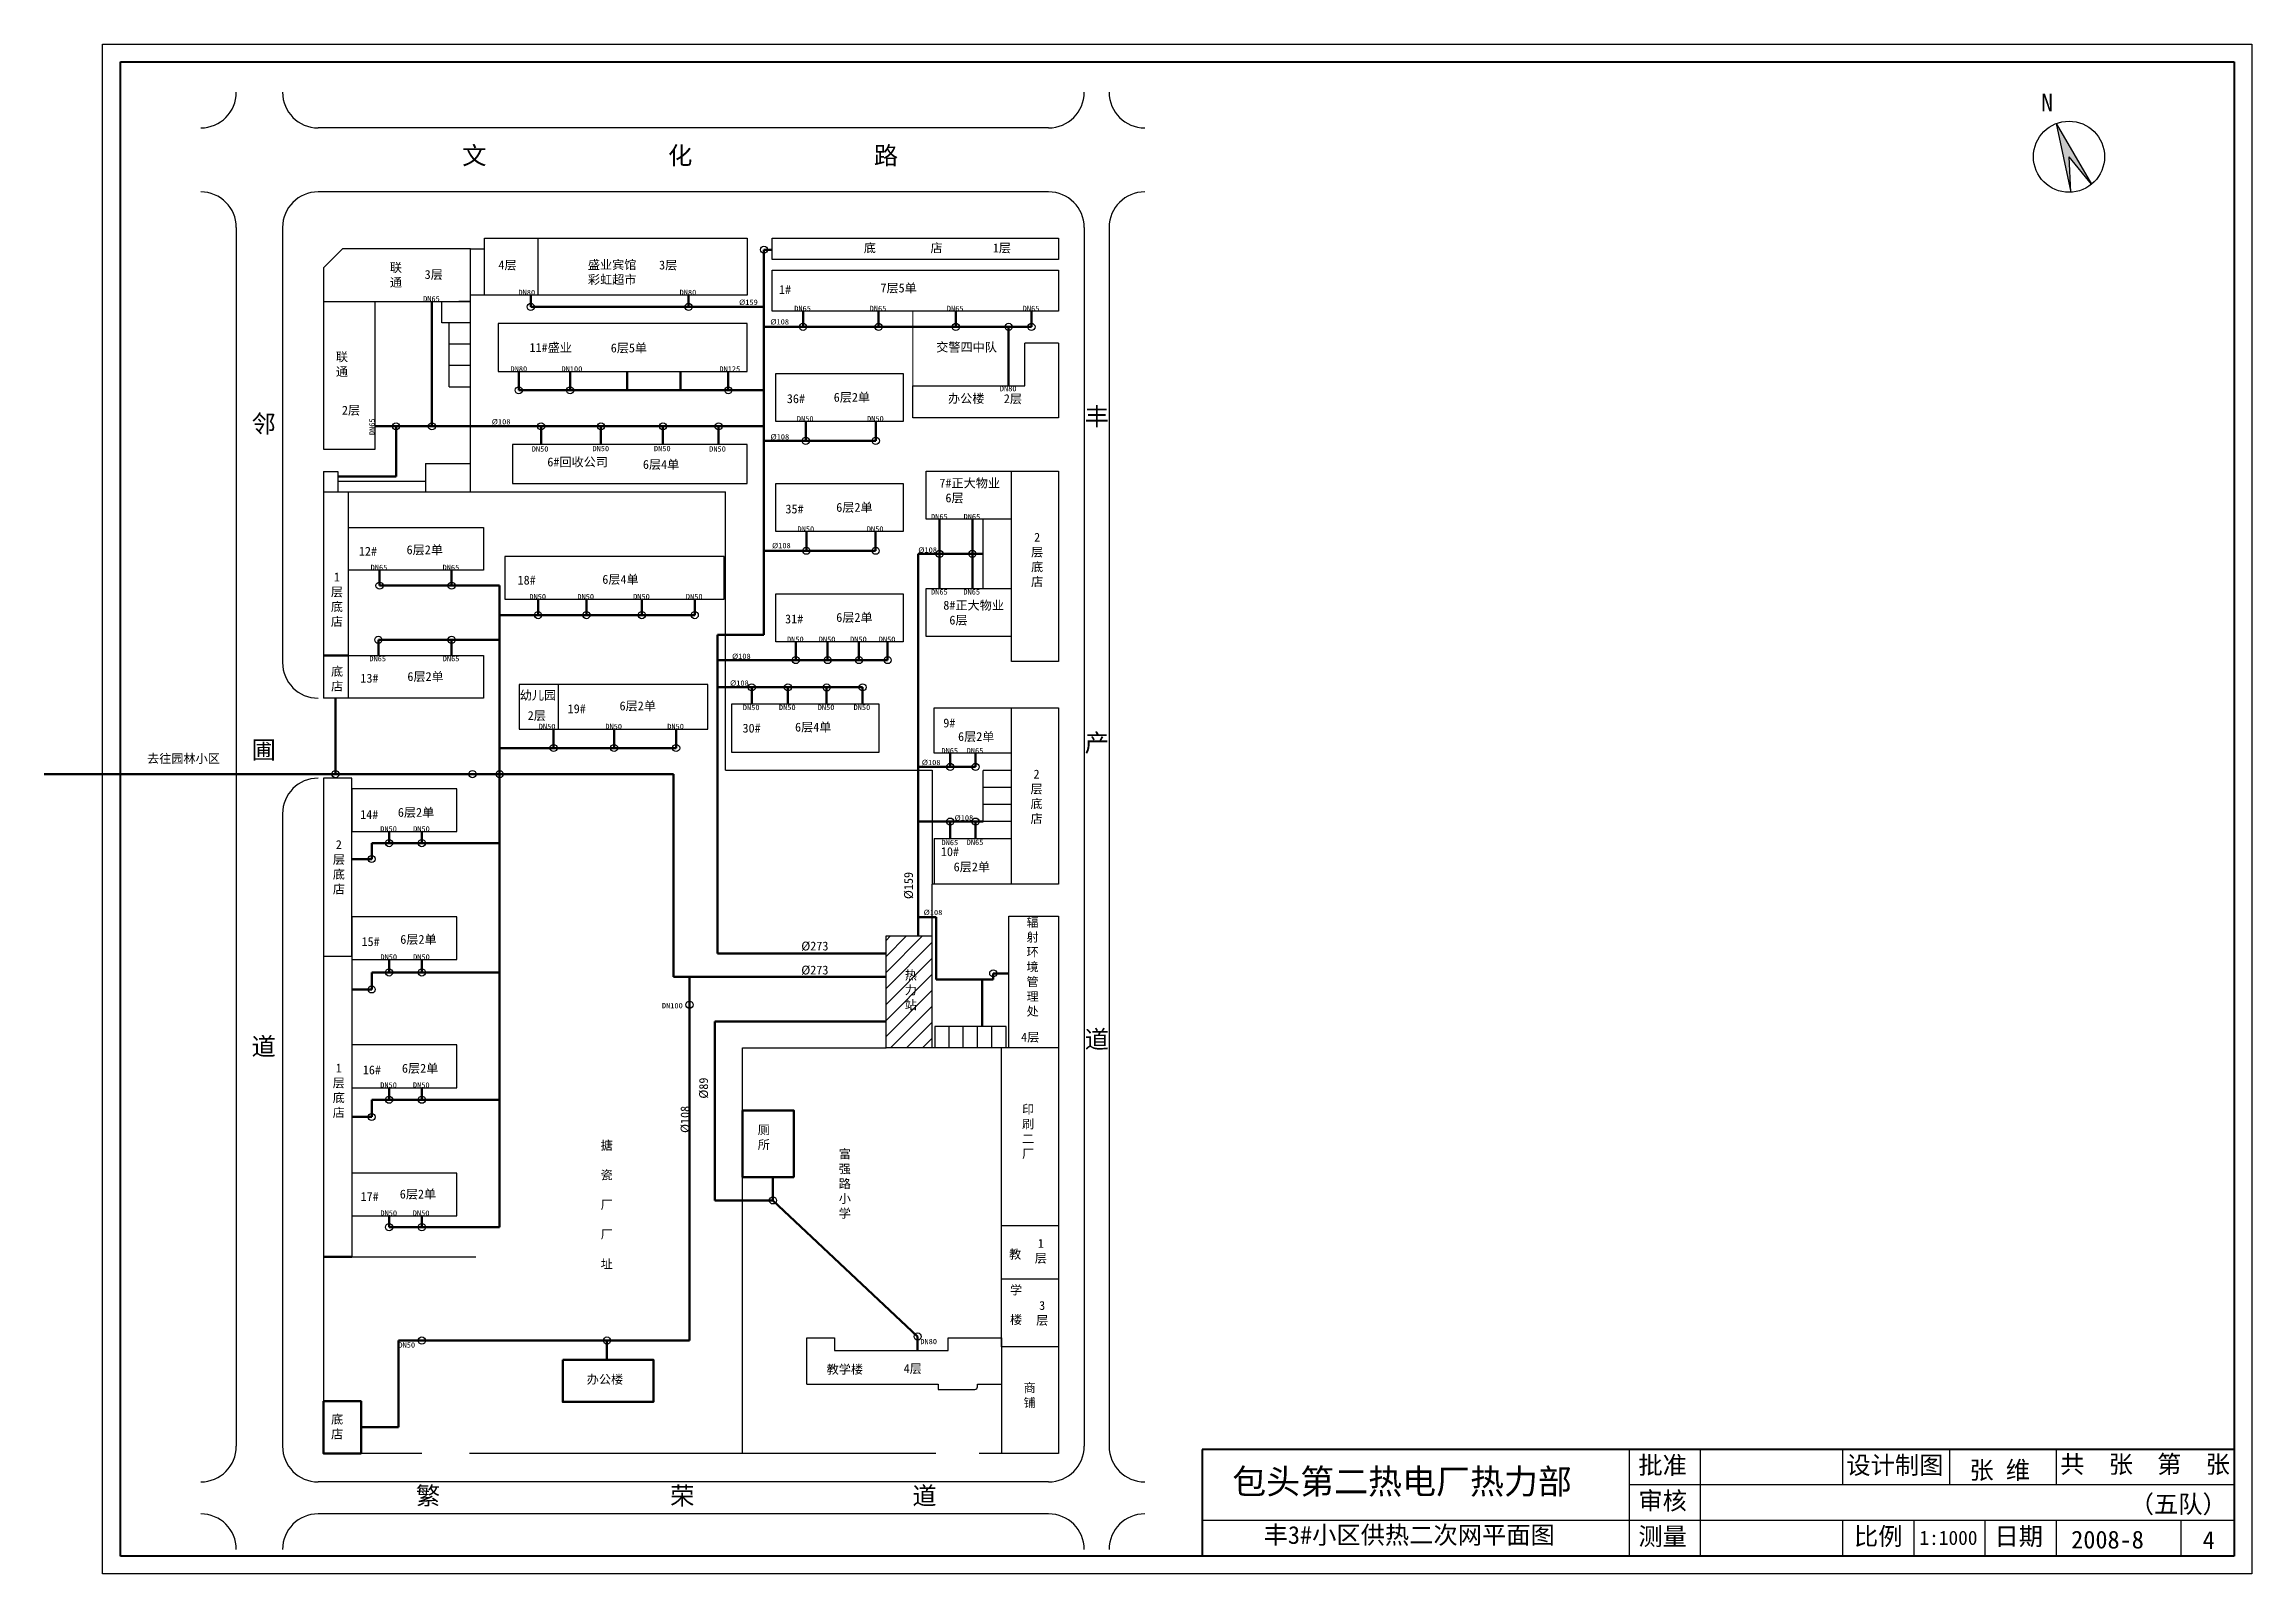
# Model space of a CAD drawing. Header units: millimetres. Extents: x 694 to 1314, y 285 to 715.
import ezdxf

# ---------------------------------------------------------------- set-up
doc = ezdxf.new("R2010")
doc.units = ezdxf.units.MM
doc.layers.add('围栏', color=3, linetype='Continuous')
doc.layers.add('边线', color=1, linetype='Continuous')
doc.layers.add('标注', color=7, linetype='Continuous', lineweight=18)
doc.layers.add('管道', color=7, linetype='Continuous', lineweight=50)

msp = doc.modelspace()

# ---------------------------------------------------------------- hatches: boundary and pattern name
msp.add_hatch(color=256).paths.add_polyline_path([(1259.21, 693.03), (1263.28, 673.71), (1262.8, 683.7), (1269.14, 675.96)])
at = {"layer": '围栏'}
h = msp.add_hatch(dxfattribs=at)
h.set_pattern_fill('ANSI31', color=5, style=0)
h.paths.add_polyline_path([(930.34, 433.21), (943.34, 433.21), (943.34, 464.65), (930.34, 464.65)])
h.paths.add_polyline_path([(934.98, 455.51), (939.64, 455.51), (939.64, 442.01), (934.98, 442.01)], flags=24)

# ---------------------------------------------------------------- linework, layer by layer
at = {"lineweight": 40}
for p, q in [((715.18, 290.35), (715.18, 710.35)), ((715.18, 710.35), (1309.18, 710.35)), ((1309.18, 710.35), (1309.18, 290.35)), ((1309.18, 320.35), (1019.18, 320.35)), ((1019.18, 320.35), (1019.18, 290.35)), ((1309.18, 290.35), (715.18, 290.35))]:
    msp.add_line(p, q, dxfattribs=at)
for p, q in [((976.04, 691.81), (770.75, 691.81)), ((1259.21, 693.03), (1263.28, 673.71)), ((1259.21, 693.03), (1269.14, 675.96)), ((1263.28, 673.71), (1262.8, 683.7)), ((1269.14, 675.96), (1262.8, 683.7)), ((976.04, 673.81), (770.75, 673.81)), ((747.75, 663.81), (747.75, 321.21)), ((760.75, 663.81), (760.75, 541.51)), ((777.55, 657.81), (772.25, 652.51)), ((813.54, 657.81), (777.55, 657.81)), ((813.54, 643.01), (813.54, 657.81)), ((813.54, 657.81), (817.54, 657.81)), ((817.54, 660.81), (832.54, 660.81)), ((817.54, 644.81), (817.54, 660.81)), ((832.54, 660.81), (891.34, 660.81)), ((832.54, 644.81), (832.54, 660.81)), ((891.34, 660.81), (891.34, 644.81)), ((898.34, 660.81), (978.84, 660.81)), ((898.34, 654.81), (898.34, 660.81)), ((978.84, 660.81), (978.84, 654.81)), ((986.04, 663.81), (986.04, 321.21)), ((993.04, 663.81), (993.04, 321.21)), ((772.25, 652.51), (772.25, 601.51)), ((978.84, 654.81), (898.34, 654.81)), ((898.34, 651.81), (978.84, 651.81)), ((898.34, 640.31), (898.34, 651.81)), ((978.84, 651.81), (978.84, 640.31)), ((772.25, 643.01), (813.54, 643.01)), ((786.75, 601.51), (786.75, 643.01)), ((805.54, 637.01), (805.54, 643.01)), ((813.54, 643.01), (810.32, 643.01)), ((817.54, 644.81), (813.54, 644.81)), ((813.54, 589.51), (813.54, 643.01)), ((832.54, 644.81), (817.54, 644.81)), ((891.34, 644.81), (832.54, 644.81)), ((978.84, 640.31), (898.34, 640.31)), ((813.54, 637.01), (805.54, 637.01)), ((807.54, 619.01), (807.54, 637.01)), ((891.34, 636.81), (821.34, 636.81)), ((821.34, 636.81), (821.34, 623.31)), ((891.34, 623.31), (891.34, 636.81)), ((813.54, 631.01), (807.54, 631.01)), ((978.84, 631.31), (969.34, 631.31)), ((969.34, 619.33), (969.34, 631.31)), ((978.84, 631.31), (978.84, 610.31)), ((813.54, 625.01), (807.54, 625.01)), ((821.34, 623.31), (891.34, 623.31)), ((899.34, 622.81), (935.14, 622.81)), ((899.34, 609.31), (899.34, 622.81)), ((935.14, 622.81), (935.14, 609.31)), ((807.54, 619.01), (813.54, 619.01)), ((937.84, 610.31), (937.84, 619.33)), ((937.84, 619.33), (969.34, 619.33)), ((935.14, 609.31), (899.34, 609.31)), ((978.84, 610.31), (937.84, 610.31)), ((891.34, 602.81), (825.34, 602.81)), ((825.34, 602.81), (825.34, 591.81)), ((891.34, 591.81), (891.34, 602.81)), ((772.25, 601.51), (786.75, 601.51)), ((800.91, 597.51), (813.54, 597.51)), ((800.91, 597.51), (800.91, 589.51)), ((772.25, 595.24), (772.25, 589.51)), ((772.25, 595.24), (776.25, 595.24)), ((772.25, 589.51), (813.54, 589.51)), ((772.25, 589.51), (772.25, 531.51)), ((776.25, 595.24), (776.25, 592.51)), ((776.25, 592.51), (800.91, 592.51)), ((776.25, 592.51), (776.25, 589.51)), ((779.25, 531.51), (779.25, 589.51)), ((825.34, 591.81), (891.34, 591.81)), ((899.34, 578.31), (899.34, 591.81)), ((899.34, 591.81), (935.14, 591.81)), ((935.14, 591.81), (935.14, 578.31)), ((941.64, 595.31), (965.64, 595.31)), ((941.64, 581.81), (941.64, 595.31)), ((965.64, 541.81), (965.64, 595.31)), ((965.64, 595.31), (978.84, 595.31)), ((978.84, 595.31), (978.84, 541.81)), ((779.25, 579.51), (817.25, 579.51)), ((779.25, 567.51), (779.25, 579.51)), ((817.25, 579.51), (817.25, 567.51)), ((935.14, 578.31), (899.34, 578.31)), ((965.64, 581.81), (941.64, 581.81)), ((957.64, 562.31), (957.64, 581.81)), ((823.25, 571.31), (823.25, 559.31)), ((884.85, 571.31), (823.25, 571.31)), ((884.85, 559.31), (884.85, 571.31)), ((817.25, 567.51), (779.25, 567.51)), ((823.25, 559.31), (884.85, 559.31)), ((899.34, 547.31), (899.34, 560.81)), ((899.34, 560.81), (935.14, 560.81)), ((935.14, 560.81), (935.14, 547.31)), ((941.64, 548.81), (941.64, 562.31)), ((941.64, 562.31), (965.64, 562.31)), ((935.14, 547.31), (899.34, 547.31)), ((965.64, 548.81), (941.64, 548.81)), ((779.25, 531.51), (779.25, 543.51)), ((779.25, 543.51), (817.25, 543.51)), ((817.25, 543.51), (817.25, 531.51)), ((978.84, 541.81), (965.64, 541.81)), ((827.25, 535.31), (827.25, 522.81)), ((838.25, 535.31), (827.25, 535.31)), ((880.25, 535.31), (838.25, 535.31)), ((838.25, 522.81), (838.25, 535.31)), ((880.25, 522.81), (880.25, 535.31)), ((779.25, 531.51), (772.25, 531.51)), ((817.25, 531.51), (779.25, 531.51)), ((928.44, 529.81), (886.94, 529.81)), ((886.94, 529.81), (886.94, 516.31)), ((928.44, 516.31), (928.44, 529.81)), ((943.84, 516.01), (943.84, 528.81)), ((943.84, 528.81), (965.64, 528.81)), ((965.64, 528.81), (978.84, 528.81)), ((965.64, 479.21), (965.64, 528.81)), ((978.84, 528.81), (978.84, 479.21)), ((827.25, 522.81), (838.25, 522.81)), ((838.25, 522.81), (880.25, 522.81)), ((886.94, 516.31), (928.44, 516.31)), ((965.64, 516.01), (943.84, 516.01)), ((780.25, 509.01), (772.25, 509.01)), ((772.25, 509.01), (772.25, 459.01)), ((772.25, 509.01), (772.25, 374.51)), ((780.25, 459.01), (780.25, 509.01)), ((957.64, 496.81), (957.64, 511.21)), ((965.64, 511.21), (957.64, 511.21)), ((780.25, 506.01), (780.25, 494.01)), ((809.75, 506.01), (780.25, 506.01)), ((809.75, 494.01), (809.75, 506.01)), ((965.64, 506.41), (957.64, 506.41)), ((760.75, 499.01), (760.75, 321.21)), ((965.64, 501.61), (957.64, 501.61)), ((965.64, 496.81), (957.64, 496.81)), ((780.25, 494.01), (809.75, 494.01)), ((943.84, 492.01), (965.64, 492.01)), ((943.84, 492.01), (943.84, 479.21)), ((943.34, 433.21), (943.34, 479.21)), ((943.84, 479.21), (943.34, 479.21)), ((978.84, 479.21), (943.84, 479.21)), ((809.75, 470.01), (780.25, 470.01)), ((780.25, 470.01), (780.25, 458.01)), ((809.75, 458.01), (809.75, 470.01)), ((964.84, 433.21), (964.84, 470.21)), ((964.84, 470.21), (978.84, 470.21)), ((978.84, 470.21), (978.84, 433.21)), ((930.34, 433.21), (930.34, 464.65)), ((930.34, 464.65), (943.34, 464.65)), ((772.25, 459.01), (780.25, 459.01)), ((780.25, 459.01), (780.25, 374.51)), ((780.25, 458.01), (809.75, 458.01)), ((964.06, 439.21), (944.06, 439.21)), ((944.06, 439.21), (944.06, 433.21)), ((948.06, 433.21), (948.06, 439.21)), ((952.06, 433.21), (952.06, 439.21)), ((956.06, 433.21), (956.06, 439.21)), ((960.06, 433.21), (960.06, 439.21)), ((964.06, 433.21), (964.06, 439.21)), ((809.75, 434.01), (780.25, 434.01)), ((780.25, 434.01), (780.25, 422.01)), ((809.75, 422.01), (809.75, 434.01)), ((890.04, 319.21), (890.04, 433.21)), ((890.04, 433.21), (930.34, 433.21)), ((943.34, 433.21), (930.34, 433.21)), ((964.84, 433.21), (943.34, 433.21)), ((962.84, 383.21), (962.84, 433.21)), ((978.84, 433.21), (964.84, 433.21)), ((978.84, 433.21), (978.84, 383.21)), ((780.25, 422.01), (809.75, 422.01)), ((809.75, 398.01), (780.25, 398.01)), ((780.25, 398.01), (780.25, 386.01)), ((809.75, 386.01), (809.75, 398.01)), ((780.25, 386.01), (809.75, 386.01)), ((978.84, 383.21), (962.84, 383.21)), ((962.84, 368.21), (962.84, 383.21)), ((978.84, 383.21), (978.84, 368.21)), ((772.25, 374.51), (772.25, 319.21)), ((978.84, 368.21), (962.84, 368.21)), ((962.84, 349.21), (962.84, 368.21)), ((978.84, 368.21), (978.84, 349.21)), ((908.04, 338.71), (908.04, 351.71)), ((908.04, 351.71), (915.84, 351.71)), ((915.84, 351.71), (915.84, 348.11)), ((915.84, 348.11), (947.84, 348.11)), ((947.84, 348.11), (947.84, 351.71)), ((947.84, 351.71), (962.84, 351.71)), ((962.84, 351.71), (962.84, 338.71)), ((978.84, 349.21), (962.84, 349.21)), ((962.84, 349.21), (962.84, 319.21)), ((978.84, 349.21), (978.84, 319.21)), ((908.04, 338.71), (945.04, 338.71)), ((945.04, 338.71), (945.04, 337.21)), ((945.04, 337.21), (955.29, 337.21)), ((956.04, 337.96), (956.04, 338.71)), ((956.04, 338.71), (962.84, 338.71)), ((799.88, 319.21), (772.25, 319.21)), ((944.3, 319.21), (813.28, 319.21)), ((962.84, 319.21), (956.51, 319.21)), ((978.84, 319.21), (962.84, 319.21)), ((1139.18, 320.35), (1139.18, 290.35)), ((1159.18, 320.35), (1159.18, 290.35)), ((1199.18, 320.35), (1199.18, 310.35)), ((1229.22, 320.35), (1229.22, 310.35)), ((1259.18, 320.35), (1259.18, 310.35)), ((976.04, 311.21), (770.75, 311.21)), ((1309.18, 310.35), (1139.18, 310.35)), ((976.04, 302.21), (770.75, 302.21)), ((1309.18, 300.35), (1019.18, 300.35)), ((1199.18, 300.35), (1199.18, 290.35)), ((1219.18, 300.35), (1219.18, 290.35)), ((1239.18, 300.35), (1239.18, 290.35)), ((1259.18, 300.35), (1259.18, 290.35)), ((1294.18, 300.35), (1294.18, 290.35))]:
    msp.add_line(p, q)
for centre, radius in [((1262.8, 683.7), 10), ((896.04, 657.57), 1), ((830.49, 641.48), 1), ((874.85, 641.48), 1), ((907.01, 635.88), 1), ((928.25, 635.88), 1), ((949.96, 635.88), 1), ((964.8, 635.88), 1), ((971.21, 635.88), 1), ((827.12, 618.05), 1), ((841.56, 618.05), 1), ((886.01, 618.05), 1), ((792.63, 607.92), 1), ((802.73, 607.92), 1), ((833.4, 607.92), 1), ((850.23, 607.92), 1), ((867.66, 607.92), 1), ((883.29, 607.92), 1), ((907.79, 603.84), 1), ((927.47, 603.84), 1), ((907.95, 572.94), 1), ((927.43, 572.94), 1), ((945.39, 572.06), 1), ((954.6, 572.06), 1), ((788, 563.13), 1), ((808.24, 563.13), 1), ((832.55, 554.84), 1), ((846.14, 554.84), 1), ((861.72, 554.84), 1), ((876.59, 554.84), 1), ((787.67, 547.9), 1), ((808.24, 547.9), 1), ((904.99, 542.21), 1), ((913.93, 542.21), 1), ((922.74, 542.21), 1), ((930.79, 542.21), 1), ((892.6, 534.55), 1), ((902.77, 534.55), 1), ((913.66, 534.49), 1), ((923.74, 534.55), 1), ((836.91, 517.49), 1), ((853.92, 517.49), 1), ((871.35, 517.49), 1), ((775.61, 510.15), 1), ((814.13, 510.15), 1), ((821.75, 510.15), 1), ((948.39, 512.19), 1), ((955.5, 512.19), 1), ((948.39, 496.81), 1), ((955.5, 496.81), 1), ((790.68, 490.76), 1), ((799.89, 490.76), 1), ((785.8, 486.29), 1), ((790.68, 454.4), 1), ((799.89, 454.4), 1), ((960.47, 454.15), 1), ((785.8, 449.64), 1), ((875.11, 445.31), 1), ((790.68, 418.62), 1), ((799.89, 418.62), 1), ((785.8, 413.78), 1), ((898.55, 390.32), 1), ((790.68, 382.8), 1), ((799.89, 382.8), 1), ((799.89, 350.93), 1), ((851.92, 350.93), 1), ((939.22, 352.06), 1)]:
    msp.add_circle(centre, radius)
for centre, radius, start, end in [((737.75, 701.81), 10, 270, 0), ((770.75, 701.81), 10, 180, 270), ((976.04, 701.81), 10, 270, 0), ((1003.04, 701.81), 10, 180, 270), ((737.75, 663.81), 10, 0, 90), ((770.75, 663.81), 10, 90, 180), ((976.04, 663.81), 10, 0, 90), ((1003.04, 663.81), 10, 90, 180), ((770.75, 541.51), 10, 180, 270), ((770.75, 499.01), 10, 90, 180), ((955.29, 337.96), 0.75, 270, 360), ((737.75, 321.21), 10, 270, 0), ((770.75, 321.21), 10, 180, 270), ((976.04, 321.21), 10, 270, 0), ((1003.04, 321.21), 10, 180, 270), ((737.75, 292.21), 10, 0, 90), ((770.75, 292.21), 10, 90, 180), ((976.04, 292.21), 10, 0, 90), ((1003.04, 292.21), 10, 90, 180)]:
    msp.add_arc(centre, radius, start, end)
at = {"layer": '围栏'}
for p, q in [((813.54, 589.51), (885.25, 589.51)), ((885.25, 511.31), (885.25, 589.51)), ((885.25, 511.31), (943.34, 511.31)), ((943.34, 511.31), (943.34, 479.21)), ((780.25, 374.51), (815.05, 374.51))]:
    msp.add_line(p, q, dxfattribs=at)
at = {"layer": '标注'}
msp.add_line((937.84, 619.33), (937.84, 640.31), dxfattribs=at)
at = {"layer": '管道'}
for p, q in [((896.04, 635.88), (896.04, 657.57)), ((896.04, 657.57), (898.34, 657.57)), ((802.73, 607.92), (802.73, 643.01)), ((830.49, 641.48), (830.49, 644.81)), ((874.85, 641.48), (830.49, 641.48)), ((874.85, 641.48), (874.85, 644.81)), ((874.85, 641.48), (896.04, 641.48)), ((907.01, 635.88), (907.01, 640.31)), ((928.25, 635.88), (928.25, 640.31)), ((949.96, 635.88), (949.96, 640.31)), ((971.21, 635.88), (971.21, 640.31)), ((896.04, 603.84), (896.04, 635.88)), ((896.04, 635.88), (971.21, 635.88)), ((964.8, 635.88), (964.8, 619.33)), ((827.12, 618.05), (827.12, 623.31)), ((841.56, 618.05), (841.56, 623.31)), ((857.57, 618.05), (857.57, 623.31)), ((872.54, 618.05), (872.54, 623.31)), ((886.01, 618.05), (886.01, 623.31)), ((827.12, 618.05), (896.04, 618.05)), ((907.79, 603.84), (907.79, 609.31)), ((927.47, 603.84), (927.47, 609.31)), ((802.73, 607.92), (786.75, 607.92)), ((792.63, 607.92), (792.63, 593.78)), ((833.4, 607.92), (802.73, 607.92)), ((896.04, 607.92), (833.4, 607.92)), ((833.4, 607.92), (833.4, 602.81)), ((850.23, 607.92), (850.23, 602.81)), ((867.66, 607.92), (867.66, 602.81)), ((883.29, 607.92), (883.29, 602.81)), ((896.04, 572.94), (896.04, 603.84)), ((896.04, 603.84), (927.47, 603.84)), ((792.63, 593.78), (776.25, 593.78)), ((907.95, 572.94), (907.95, 578.31)), ((927.43, 572.94), (927.43, 578.31)), ((945.39, 581.81), (945.39, 562.31)), ((954.6, 581.81), (954.6, 562.31)), ((896.04, 549.3), (896.04, 572.94)), ((896.04, 572.94), (927.43, 572.94)), ((939.34, 572.08), (939.34, 464.65)), ((939.34, 572.08), (957.64, 572.08)), ((788, 563.13), (788, 567.51)), ((808.24, 563.13), (808.24, 567.51)), ((821.75, 563.13), (788, 563.13)), ((821.75, 554.84), (821.75, 563.13)), ((832.55, 554.84), (832.55, 559.31)), ((846.14, 554.84), (846.14, 559.31)), ((861.72, 554.84), (861.72, 559.31)), ((876.59, 554.84), (876.59, 559.31)), ((821.75, 547.9), (821.75, 554.84)), ((821.75, 554.84), (876.59, 554.84)), ((821.75, 547.9), (787.67, 547.9)), ((787.67, 547.9), (787.67, 543.51)), ((808.24, 547.9), (808.24, 543.51)), ((821.75, 517.49), (821.75, 547.9)), ((882.99, 542.21), (882.99, 549.3)), ((882.99, 549.3), (896.04, 549.3)), ((904.99, 542.21), (904.99, 547.31)), ((913.93, 542.21), (913.93, 547.31)), ((922.74, 542.21), (922.74, 547.31)), ((930.79, 542.21), (930.79, 547.31)), ((779.25, 543.51), (772.25, 543.51)), ((882.99, 534.55), (882.99, 542.21)), ((882.99, 542.21), (930.79, 542.21)), ((882.99, 459.74), (882.99, 534.55)), ((882.99, 534.55), (923.74, 534.55)), ((892.6, 534.55), (892.6, 529.81)), ((902.77, 534.55), (902.77, 529.81)), ((913.66, 534.49), (913.66, 529.81)), ((923.74, 534.55), (923.74, 529.81)), ((775.61, 510.15), (775.61, 531.51)), ((836.91, 517.49), (836.91, 522.81)), ((853.92, 517.49), (853.92, 522.81)), ((871.35, 517.49), (871.35, 522.81)), ((821.75, 510.15), (821.75, 517.49)), ((821.75, 517.49), (871.35, 517.49)), ((948.39, 512.19), (948.39, 516.01)), ((955.5, 512.19), (955.5, 516.01)), ((812.18, 510.15), (693.75, 510.15)), ((870.6, 510.15), (812.18, 510.15)), ((821.72, 510.15), (821.74, 490.76)), ((870.63, 453.15), (870.6, 510.15)), ((939.34, 512.19), (955.5, 512.19)), ((939.34, 496.81), (957.64, 496.81)), ((948.39, 496.81), (948.39, 492.01)), ((955.5, 496.81), (955.5, 492.01)), ((821.74, 490.77), (785.8, 490.76)), ((785.8, 490.76), (785.8, 486.29)), ((790.68, 490.76), (790.68, 494.01)), ((799.89, 490.76), (799.89, 494.01)), ((821.74, 490.76), (821.74, 454.4)), ((785.8, 486.29), (780.25, 486.29)), ((939.34, 469.91), (944.47, 469.91)), ((944.47, 469.91), (944.47, 452.41)), ((930.34, 459.74), (882.99, 459.74)), ((821.74, 454.4), (785.8, 454.4)), ((785.8, 454.4), (785.8, 449.64)), ((790.68, 454.4), (790.68, 458.01)), ((799.89, 454.4), (799.89, 458.01)), ((821.74, 454.4), (821.74, 418.62)), ((930.34, 453.15), (870.63, 453.15)), ((875.11, 453.15), (875.11, 350.93)), ((960.47, 454.15), (964.84, 454.15)), ((960.47, 452.41), (960.47, 454.15)), ((785.8, 449.64), (780.25, 449.64)), ((944.47, 452.41), (960.47, 452.41)), ((957.4, 452.41), (957.4, 439.21)), ((930.34, 440.61), (882.2, 440.61)), ((882.2, 440.61), (882.2, 390.32)), ((930.34, 440.61), (930.34, 440.61)), ((790.68, 418.62), (790.68, 422.01)), ((799.89, 418.62), (799.89, 422.01)), ((821.74, 418.62), (785.8, 418.62)), ((785.8, 418.62), (785.8, 413.78)), ((821.74, 418.62), (821.74, 382.8)), ((785.8, 413.78), (780.25, 413.78)), ((898.55, 390.32), (898.55, 396.86)), ((790.68, 382.8), (790.68, 386.01)), ((799.89, 382.8), (799.89, 386.01)), ((882.2, 390.32), (898.55, 390.32)), ((898.55, 390.32), (939.22, 352.06)), ((821.74, 382.8), (790.68, 382.8)), ((780.25, 374.51), (772.25, 374.51)), ((875.11, 350.93), (793.31, 350.93)), ((793.31, 350.93), (793.31, 326.54)), ((851.92, 350.93), (851.92, 345.55)), ((939.22, 352.06), (939.22, 348.11)), ((793.31, 326.54), (782.83, 326.54))]:
    msp.add_line(p, q, dxfattribs=at)
for points in [[(890.04, 415.64), (904.39, 415.64), (904.39, 396.86), (890.04, 396.86)], [(839.49, 345.55), (864.99, 345.55), (864.99, 333.7), (839.49, 333.7)], [(772.25, 333.88), (782.83, 333.88), (782.83, 319.21), (772.25, 319.21)]]:
    msp.add_lwpolyline(points, close=True, dxfattribs=at)
at = {"layer": '边线'}
for p, q in [((710.18, 715.35), (1314.18, 715.35)), ((710.18, 285.35), (710.18, 715.35)), ((1314.18, 715.35), (1314.18, 285.35)), ((1314.18, 285.35), (710.18, 285.35))]:
    msp.add_line(p, q, dxfattribs=at)

# ---------------------------------------------------------------- texts
at = {"attachment_point": 1}
for s, insert, char_height, width in [('N', (1254.95, 701.44), 5, 13.437), ('{\\fFangSong_GB2312|b0|i0|c134|p49;批准}', (1141.77, 318.41), 5, 88.5221), ('{\\fFangSong_GB2312|b0|i0|c134|p49;设计制图}', (1200.24, 318.41), 5, 88.5221), ('{\\fFangSong_GB2312|b0|i0|c134|p49;共  张  第  张}', (1260.32, 318.68), 5, 88.5221), ('{\\fSimHei|b0|i0|c134|p2;包头第二热电厂热力部}', (1027.63, 314.81), 7, 133.3392), ('{\\fFangSong_GB2312|b0|i0|c134|p49;审核}', (1141.77, 308.41), 5, 88.5221), ('{\\fSimSun|b0|i0|c134|p54;丰3#小区供热二次网平面图}', (1036.46, 298.78), 5, 110.2195), ('{\\fFangSong_GB2312|b0|i0|c134|p49;测量}', (1141.77, 298.41), 5, 88.5221), ('{\\fFangSong_GB2312|b0|i0|c134|p49;比例}', (1202.36, 298.41), 5, 88.5221), ('{\\fFangSong_GB2312|b0|i0|c134|p49;日期}', (1241.85, 298.41), 5, 88.5221)]:
    msp.add_mtext(s, dxfattribs=dict(at, insert=insert, char_height=char_height, width=width))
at = {"layer": '标注'}
for s, insert, char_height, width, attachment_point in [('{\\fSimSun|b0|i0|c134|p54;文               化               路}', (811.24, 686.54), 5, 137.6714, 1), ('{\\fSimSun|b0|i0|c134|p54;底         店}', (924.1, 659.33), 2.5, 23.5999, 1), ('1{\\fSimSun|b0|i0|c134|p54;层}', (960.34, 659.3), 2.5, 6.3901, 1), ('{\\fSimSun|b0|i0|c134|p54;联通}', (790.91, 653.81), 2.5, 4.4791, 1), ('3{\\fSimSun|b0|i0|c134|p54;层}', (800.68, 651.85), 2.5, 10.4201, 1), ('4{\\fSimSun|b0|i0|c134|p54;层}', (821.4, 654.51), 2.5, 8.1965, 1), ('{\\fSimSun|b0|i0|c134|p54;盛业宾馆\\P彩虹超市}', (846.56, 654.6), 2.5, 30.7384, 1), ('3{\\fSimSun|b0|i0|c134|p54;层}', (866.56, 654.51), 2.5, 8.1177, 1), ('DN80', (827.04, 646.31), 1.5, 9.7816, 1), ('DN80', (872.32, 646.31), 1.5, 9.7816, 1), ('1#', (900.27, 647.6), 2.5, 6.8406, 1), ('7{\\fSimSun|b0|i0|c134|p54;层}5{\\fSimSun|b0|i0|c134|p54;单}', (928.77, 648.05), 2.5, 21.3198, 1), ('DN65', (800.25, 644.51), 1.5, 9.7816, 1), ('%%C159', (889.04, 643.55), 1.5, 8.8557, 1), ('DN65', (904.54, 641.81), 1.5, 9.7816, 1), ('DN65', (925.74, 641.81), 1.5, 9.7816, 1), ('DN65', (947.43, 641.81), 1.5, 9.7816, 1), ('DN65', (968.75, 641.81), 1.5, 9.7816, 1), ('%%C108', (897.82, 638.05), 1.5, 8.8557, 1), ('{\\fSimSun|b0|i0|c134|p54;联通}', (775.73, 628.72), 2.5, 4.4791, 1), ('{\\fSimSun|b0|i0|c134|p54;11#盛业}', (830.14, 631.32), 2.5, 18.3285, 1), ('6{\\fSimSun|b0|i0|c134|p54;层}5{\\fSimSun|b0|i0|c134|p54;单}', (852.98, 631.2), 2.5, 12.1763, 1), ('{\\fSimSun|b0|i0|c134|p54;交警四中队}', (944.45, 631.43), 2.5, 20.8138, 1), ('DN80', (824.8, 624.81), 1.5, 9.7816, 1), ('DN100', (839.13, 624.81), 1.5, 9.7816, 1), ('DN125', (883.5, 624.81), 1.5, 9.7816, 1), ('36#', (902.47, 616.94), 2.5, 6.8406, 1), ('6{\\fSimSun|b0|i0|c134|p54;层}2{\\fSimSun|b0|i0|c134|p54;单}', (915.64, 617.33), 2.5, 12.1763, 1), ('{\\fSimSun|b0|i0|c134|p54;办公楼}', (947.77, 616.99), 2.5, 25.4391, 1), ('DN80', (962.32, 619.26), 1.5, 9.7816, 1), ('2{\\fSimSun|b0|i0|c134|p54;层}', (963.45, 616.94), 2.5, 6.3901, 1), ('{\\fSimSun|b0|i0|c134|p54;邻\\P\\P\\P\\P\\P\\P\\P\\P\\P\\P\\P圃\\P\\P\\P\\P\\P\\P\\P\\P\\P\\P道}', (752.03, 611.14), 5, 5.3332, 1), ('2{\\fSimSun|b0|i0|c134|p54;层}', (777.43, 613.7), 2.5, 6.3901, 1), ('%%C108', (819.54, 609.96), 1.5, 8.8557, 1), ('DN50', (905.28, 610.81), 1.5, 9.7816, 1), ('DN50', (925.01, 610.81), 1.5, 9.7816, 1), ('{\\fSimSun|b0|i0|c134|p54;丰\\P\\P\\P\\P\\P\\P\\P\\P\\P\\P\\P产\\P\\P\\P\\P\\P\\P\\P\\P\\P\\P道}', (986.18, 613.15), 5, 5.3332, 1), ('DN50', (830.78, 602.31), 1.5, 9.7816, 1), ('DN50', (847.84, 602.42), 1.5, 9.7816, 1), ('DN50', (865.12, 602.42), 1.5, 9.7816, 1), ('DN50', (880.64, 602.31), 1.5, 9.7816, 1), ('%%C108', (897.87, 605.73), 1.5, 8.8557, 1), ('{\\fSimSun|b0|i0|c134|p54;6#回收公司}', (835.16, 599.15), 2.5, 18.8292, 1), ('6{\\fSimSun|b0|i0|c134|p54;层}4{\\fSimSun|b0|i0|c134|p54;单}', (862.02, 598.46), 2.5, 12.1763, 1), ('{\\fSimSun|b0|i0|c134|p54;7#正大物业\\P} 6{\\fSimSun|b0|i0|c134|p54;层}', (945.34, 593.22), 2.5, 20.3007, 1), ('35#', (902.07, 585.93), 2.5, 6.8406, 1), ('6{\\fSimSun|b0|i0|c134|p54;层}2{\\fSimSun|b0|i0|c134|p54;单}', (916.35, 586.39), 2.5, 12.1763, 1), ('DN65', (942.98, 583.31), 1.5, 9.7816, 1), ('DN65', (952.13, 583.31), 1.5, 9.7816, 1), ('DN50', (905.46, 579.81), 1.5, 9.7816, 1), ('DN50', (924.94, 579.81), 1.5, 9.7816, 1), ('2{\\fSimSun|b0|i0|c134|p54;层底店}', (972.81, 570.35), 2.5, 3.5169, 5), ('12#', (782.19, 574.05), 2.5, 6.8406, 1), ('6{\\fSimSun|b0|i0|c134|p54;层}2{\\fSimSun|b0|i0|c134|p54;单}', (795.61, 574.47), 2.5, 12.1763, 1), ('%%C108', (898.3, 575.15), 1.5, 8.8557, 1), ('%%C108', (939.4, 573.9), 1.5, 8.8557, 1), ('1{\\fSimSun|b0|i0|c134|p54;层底店}', (776.03, 559.17), 2.5, 3.8908, 5), ('DN65', (785.5, 569.01), 1.5, 9.7816, 1), ('DN65', (805.71, 569.01), 1.5, 9.7816, 1), ('18#', (826.8, 565.94), 2.5, 6.8406, 1), ('6{\\fSimSun|b0|i0|c134|p54;层}4{\\fSimSun|b0|i0|c134|p54;单}', (850.61, 566.15), 2.5, 12.1763, 1), ('DN50', (830.1, 560.81), 1.5, 9.7816, 1), ('DN50', (843.59, 560.81), 1.5, 9.7816, 1), ('DN50', (859.27, 560.81), 1.5, 9.7816, 1), ('DN50', (874.09, 560.81), 1.5, 9.7816, 1), ('DN65', (942.98, 562.13), 1.5, 9.7816, 1), ('{\\fSimSun|b0|i0|c134|p54;8#正大物业\\P} 6{\\fSimSun|b0|i0|c134|p54;层}', (946.44, 558.87), 2.5, 23.5914, 1), ('DN65', (952.08, 562.13), 1.5, 9.7816, 1), ('31#', (901.97, 555.02), 2.5, 6.8406, 1), ('6{\\fSimSun|b0|i0|c134|p54;层}2{\\fSimSun|b0|i0|c134|p54;单}', (916.35, 555.45), 2.5, 12.1763, 1), ('DN50', (902.51, 548.81), 1.5, 9.7816, 1), ('DN50', (911.43, 548.81), 1.5, 9.7816, 1), ('DN50', (920.23, 548.81), 1.5, 9.7816, 1), ('DN50', (928.29, 548.81), 1.5, 9.7816, 1), ('{\\fSimSun|b0|i0|c134|p2;底\\P店}', (774.38, 540.29), 2.5, 6.8406, 1), ('DN65', (785.14, 543.37), 1.5, 9.7816, 1), ('DN65', (805.76, 543.37), 1.5, 9.7816, 1), ('%%C108', (887.05, 544.03), 1.5, 8.8557, 1), ('13#', (782.61, 538.35), 2.5, 6.8406, 1), ('6{\\fSimSun|b0|i0|c134|p54;层}2{\\fSimSun|b0|i0|c134|p54;单}', (795.83, 538.83), 2.5, 12.1763, 1), ('{\\fSimSun|b0|i0|c134|p54;幼儿园}', (827.4, 533.58), 2.5, 10.0829, 1), ('%%C108', (886.51, 536.51), 1.5, 8.8557, 1), ('2{\\fSimSun|b0|i0|c134|p54;层}', (829.64, 527.87), 2.5, 6.7554, 1), ('19#', (840.87, 529.78), 2.5, 6.8406, 1), ('6{\\fSimSun|b0|i0|c134|p54;层}2{\\fSimSun|b0|i0|c134|p54;单}', (855.45, 530.59), 2.5, 12.1763, 1), ('DN50', (890.1, 529.64), 1.5, 9.7816, 1), ('DN50', (900.25, 529.68), 1.5, 9.7816, 1), ('DN50', (911.16, 529.68), 1.5, 9.7816, 1), ('DN50', (921.22, 529.68), 1.5, 9.7816, 1), ('DN50', (832.75, 524.31), 1.5, 9.7816, 1), ('DN50', (851.46, 524.31), 1.5, 9.7816, 1), ('DN50', (868.85, 524.31), 1.5, 9.7816, 1), ('30#', (890.01, 524.32), 2.5, 6.8406, 1), ('6{\\fSimSun|b0|i0|c134|p54;层}4{\\fSimSun|b0|i0|c134|p54;单}', (904.77, 524.62), 2.5, 12.1763, 1), ('9#', (946.43, 525.78), 2.5, 6.1676, 1), ('6{\\fSimSun|b0|i0|c134|p54;层}2{\\fSimSun|b0|i0|c134|p54;单}', (950.59, 521.96), 2.5, 12.1763, 1), ('{\\fSimSun|b0|i0|c134|p2;去往园林小区}', (722.67, 515.79), 2.5, 23.0002, 1), ('DN65', (945.9, 517.51), 1.5, 9.7816, 1), ('DN65', (953, 517.51), 1.5, 9.7816, 1), ('%%C108', (940.4, 514.19), 1.5, 8.8557, 1), ('2{\\fSimSun|b0|i0|c134|p54;层底店}', (972.64, 503.77), 2.5, 3.5169, 5), ('14#', (782.56, 500.05), 2.5, 6.8406, 1), ('6{\\fSimSun|b0|i0|c134|p54;层}2{\\fSimSun|b0|i0|c134|p54;单}', (793.15, 500.65), 2.5, 12.1763, 1), ('%%C108', (949.59, 498.61), 1.5, 8.8557, 1), ('2{\\fSimSun|b0|i0|c134|p54;层底店}', (776.57, 483.95), 2.5, 3.5169, 5), ('DN50', (788.19, 495.51), 1.5, 9.7816, 1), ('DN50', (797.44, 495.51), 1.5, 9.7816, 1), ('DN65', (945.93, 491.69), 1.5, 9.7816, 1), ('DN65', (953.01, 491.76), 1.5, 9.7816, 1), ('10#', (945.75, 489.6), 2.5, 6.7281, 1), ('6{\\fSimSun|b0|i0|c134|p54;层}2{\\fSimSun|b0|i0|c134|p54;单}', (949.35, 485.33), 2.5, 12.2344, 1), ('%%c108', (940.9, 472.03), 1.5, 9.7816, 1), ('{\\fSimSun|b0|i0|c134|p54;辐射环境管理处}', (969.83, 469.75), 2.5, 4.8983, 1), ('15#', (782.94, 464.32), 2.5, 6.8406, 1), ('DN50', (788.24, 459.51), 1.5, 9.7816, 1), ('6{\\fSimSun|b0|i0|c134|p54;层}2{\\fSimSun|b0|i0|c134|p54;单}', (793.83, 464.95), 2.5, 12.1763, 1), ('DN50', (797.44, 459.51), 1.5, 9.7816, 1), ('{\\H1.667x;%%C273}', (906.52, 463.08), 1.5, 12.7309, 1), ('{\\H1.667x;%%C273}', (906.52, 456.33), 1.5, 12.7309, 1), ('{\\fSimSun|b0|i0|c134|p54;热力站}', (935.61, 454.89), 2.5, 4.26, 1), ('DN100', (867.36, 445.81), 1.5, 9.7816, 1), ('4{\\fSimSun|b0|i0|c134|p54;层}', (968.31, 437.48), 2.5, 7.9026, 1), ('1{\\fSimSun|b0|i0|c134|p54;层底店}', (776.54, 421.15), 2.5, 3.8908, 5), ('16#', (783.3, 428.26), 2.5, 6.8406, 1), ('6{\\fSimSun|b0|i0|c134|p54;层}2{\\fSimSun|b0|i0|c134|p54;单}', (794.3, 428.71), 2.5, 12.1763, 1), ('DN50', (788.19, 423.51), 1.5, 9.7816, 1), ('DN50', (797.39, 423.51), 1.5, 9.7816, 1), ('{\\fSimSun|b0|i0|c134|p54;印刷二厂}', (968.57, 417.22), 2.5, 2.1923, 1), ('{\\fSimSun|b0|i0|c134|p54;厕所}', (894.28, 411.43), 2.5, 1.2788, 1), ('{\\fSimSun|b0|i0|c134|p54;搪\\P\\P瓷\\P\\P厂\\P\\P厂\\P\\P址}', (850.14, 407.08), 2.5, 9.7809, 1), ('{\\fSimSun|b0|i0|c134|p54;富强路小学}', (917.05, 404.62), 2.5, 1.2788, 1), ('17#', (782.68, 392.67), 2.5, 6.8406, 1), ('6{\\fSimSun|b0|i0|c134|p54;层}2{\\fSimSun|b0|i0|c134|p54;单}', (793.69, 393.35), 2.5, 12.1763, 1), ('DN50', (788.24, 387.51), 1.5, 9.7816, 1), ('DN50', (797.34, 387.51), 1.5, 9.7816, 1), ('1{\\fSimSun|b0|i0|c134|p54;层}', (973.84, 376.01), 2.5, 4.6545, 5), ('{\\fSimSun|b0|i0|c134|p54;教}', (964.92, 376.45), 2.5, 10.8481, 1), ('{\\fSimSun|b0|i0|c134|p54;学\\P\\P楼}', (965.18, 366.4), 2.5, 8.6443, 1), ('3{\\fSimSun|b0|i0|c134|p54;层}', (974.22, 358.55), 2.5, 4.4461, 5), ('DN50', (793.31, 350.43), 1.5, 9.7816, 1), ('DN80', (939.98, 351.41), 1.5, 9.7816, 1), ('{\\fSimSun|b0|i0|c134|p2;办公楼}', (846.24, 341.29), 2.5, 12.1763, 1), ('{\\fSimSun|b0|i0|c134|p54;教学楼}', (913.66, 344.11), 2.5, 13.5972, 1), ('4{\\fSimSun|b0|i0|c134|p54;层}', (935.29, 344.29), 2.5, 12.0265, 1), ('{\\fSimSun|b0|i0|c134|p54;商铺}', (968.98, 338.9), 2.5, 2.4623, 1), ('{\\fSimSun|b0|i0|c134|p2;底\\P店}', (774.38, 330.06), 2.5, 6.8406, 1), ('{\\fKaiTi_GB2312|b0|i0|c134|p49;张 维}', (1234.82, 317.02), 5, 30.3874, 1), ('{\\fSimSun|b0|i0|c134|p54;繁                   荣                  道}', (798.23, 309.81), 5, 177.6502, 1), ('{\\fKaiTi_GB2312|b0|i0|c134|p49;（五队）}', (1279.87, 307.45), 5, 30.3874, 1), ('{\\H0.8x;1:1000}', (1220.76, 297.48), 5, 42.6517, 1), ('2008-8', (1263.42, 297.48), 5, 42.6517, 1), ('4', (1300.35, 297.36), 5, 42.6517, 1)]:
    msp.add_mtext(s, dxfattribs=dict(at, insert=insert, char_height=char_height, width=width, attachment_point=attachment_point))
at = {"layer": '标注', "attachment_point": 1, "rotation": 90}
for s, insert, char_height, width in [('DN65', (785.11, 605.45), 1.5, 8.2561), ('%%C159', (935.41, 475.02), 2.5, 12.7309), ('%%C89', (877.81, 418.93), 2.5, 10.5253), ('%%C108', (872.61, 409.28), 2.5, 10.5253)]:
    msp.add_mtext(s, dxfattribs=dict(at, insert=insert, char_height=char_height, width=width))

doc.saveas('drawing.dxf')
